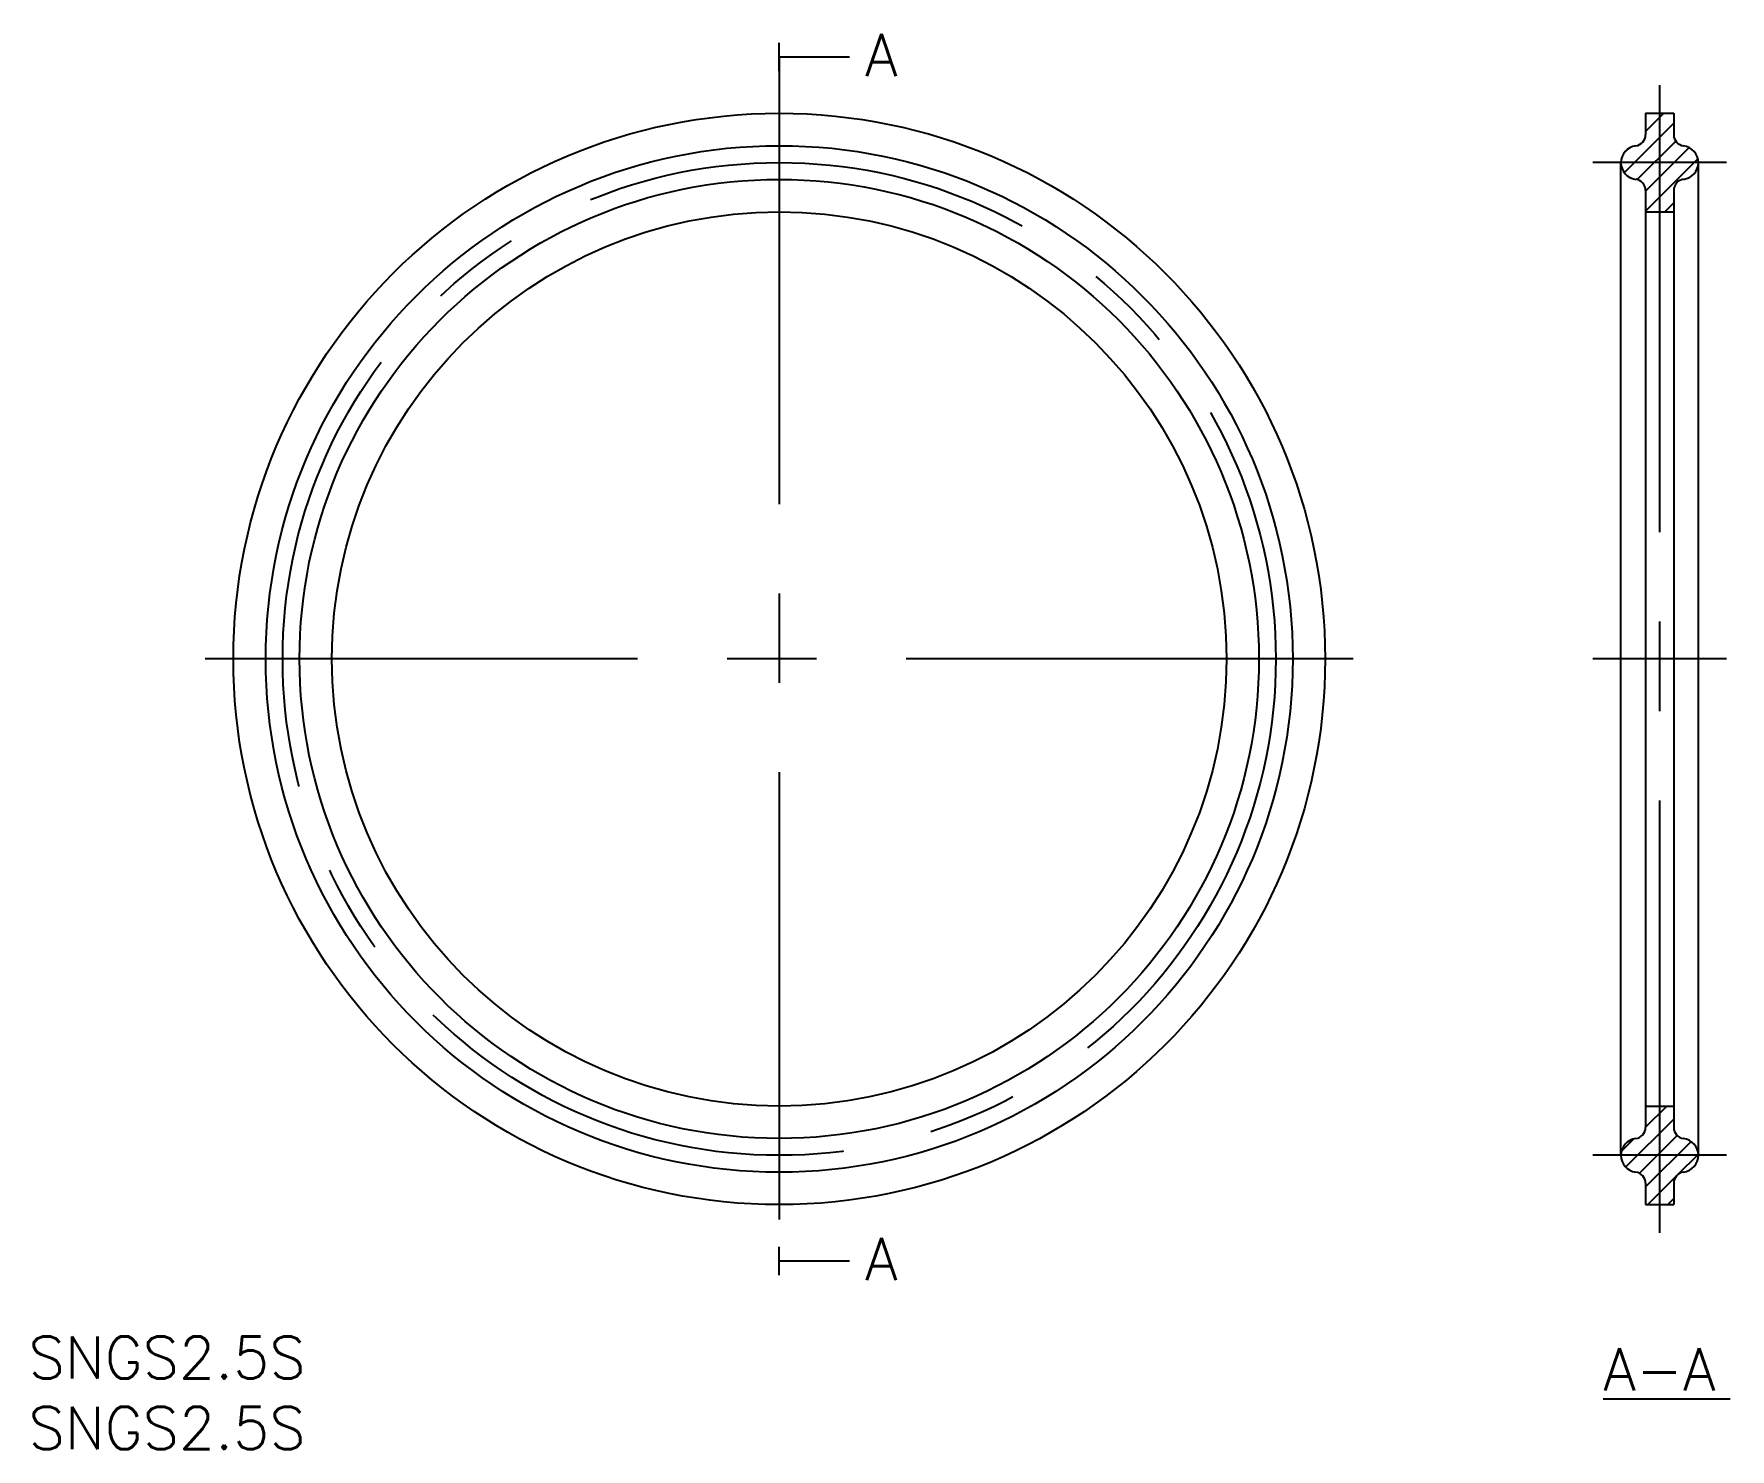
# Model space of a CAD drawing. Extents: x -53 to 68, y -56 to 44.
import ezdxf

# ---------------------------------------------------------------- set-up
doc = ezdxf.new("R2010")
doc.units = 0
doc.linetypes.add('CENTER', pattern=[50.8, 31.75, -6.35, 6.35, -6.35])
doc.layers.get('0').update_dxf_attribs({"linetype": 'CONTINUOUS'})
doc.layers.add('CENTER', color=1, linetype='CENTER')
doc.styles.get("Standard").update_dxf_attribs({"font": 'txt.shx', "height": 3, "bigfont": 'bigfont.shx'})

# ---------------------------------------------------------------- blocks, each defined once
blk = doc.blocks.new('*U2')
at = {"color": 7, "linetype": 'CONTINUOUS'}
blk.add_line((58.5, -52.55), (67.5, -52.55), dxfattribs=at)
at = {"color": 137, "linetype": 'CONTINUOUS'}
blk.add_text('A-A', height=3, dxfattribs=at).set_placement((58.5, -51.95))

msp = doc.modelspace()

# ---------------------------------------------------------------- linework, layer by layer
at = {"color": 7, "linetype": 'CONTINUOUS'}
for p, q in [((61.5, 38.75), (63.5, 38.75)), ((61.5, 38.75), (61.5, 37.23)), ((63.5, 38.75), (63.5, 37.23)), ((59.75, -35.25), (59.75, 35.25)), ((65.25, -35.25), (65.25, 35.25)), ((61.5, 33.27), (61.5, -33.27)), ((63.5, 33.27), (63.5, -33.27)), ((61.5, 31.75), (63.5, 31.75)), ((61.5, -31.75), (63.5, -31.75)), ((61.5, -37.23), (61.5, -38.75)), ((63.5, -37.23), (63.5, -38.75)), ((61.5, -38.75), (63.5, -38.75))]:
    msp.add_line(p, q, dxfattribs=at)
at = {"color": 3, "linetype": 'CONTINUOUS'}
for p, q in [((61.5, 37.46), (62.79, 38.75)), ((59.99, 34.53), (63.5, 38.04)), ((59.94, 35.9), (60.3, 36.26)), ((60.91, 34.04), (63.65, 36.77)), ((61.5, 33.22), (64.6, 36.32)), ((61.5, 31.8), (65.22, 35.52)), ((62.86, 31.75), (63.5, 32.39)), ((61.5, -31.84), (61.59, -31.75)), ((61.5, -33.25), (63, -31.75)), ((60.08, -36.08), (63.5, -32.67)), ((59.78, -34.97), (60.67, -34.08)), ((61.06, -36.52), (63.74, -33.84)), ((61.5, -37.49), (64.73, -34.26)), ((63.8, -36.61), (65.25, -35.16)), ((61.66, -38.75), (63.68, -36.73)), ((63.07, -38.75), (63.5, -38.32))]:
    msp.add_line(p, q, dxfattribs=at)
at = {"color": 7}
for points in [[(0, 42.75, 0), (5, 42.75, 0)], [(0, -42.75, 0), (5, -42.75, 0)]]:
    msp.add_polyline3d(points, dxfattribs=at)
at = {"color": 7, "linetype": 'CONTINUOUS'}
for radius in [38.75, 36.45, 34.05, 31.75]:
    msp.add_circle((0, 0), radius, dxfattribs=at)
for centre, radius, start, end in [((60.95, 35.25), 1.2, 97.1808, 262.8192), ((60.7, 37.23), 0.8, 277.1808, 0), ((64.3, 37.23), 0.8, 180, 262.8192), ((64.05, 35.25), 1.2, 277.1808, 82.8192), ((60.7, 33.27), 0.8, 0, 82.8192), ((64.3, 33.27), 0.8, 97.1808, 180), ((60.7, -33.27), 0.8, 277.1808, 0), ((64.3, -33.27), 0.8, 180, 262.8192), ((60.95, -35.25), 1.2, 97.1808, 262.8192), ((64.05, -35.25), 1.2, 277.1808, 82.8192), ((60.7, -37.23), 0.8, 0, 82.8192), ((64.3, -37.23), 0.8, 97.1808, 180)]:
    msp.add_arc(centre, radius, start, end, dxfattribs=at)
at = {"layer": 'CENTER', "color": 1, "linetype": 'CENTER'}
for p, q in [((0, 41.75), (0, 43.75)), ((0, 42.75), (0, -42.75)), ((62.5, 40.75), (62.5, -40.75)), ((67.25, 35.25), (57.75, 35.25)), ((40.75, 0), (-40.75, 0)), ((67.25, 0), (57.75, 0)), ((67.25, -35.25), (57.75, -35.25)), ((0, -43.75), (0, -41.75))]:
    msp.add_line(p, q, dxfattribs=at)
msp.add_circle((0, 0), 35.25, dxfattribs=at)

# ---------------------------------------------------------------- block references
at = {"color": 7, "linetype": 'CONTINUOUS'}
msp.add_blockref('*U2', (0, 0), dxfattribs=at)

# ---------------------------------------------------------------- texts
at = {"color": 137, "linetype": 'CONTINUOUS'}
for p in [(6.1, 41.39), (6.1, -44.11)]:
    msp.add_text('A', height=3, dxfattribs=at).set_placement(p)
at = {"color": 7, "linetype": 'CONTINUOUS'}
for p in [(-53.29, -51.11), (-53.29, -56.11)]:
    msp.add_text('SNGS2.5S', height=3, dxfattribs=at).set_placement(p)

doc.saveas('drawing.dxf')
